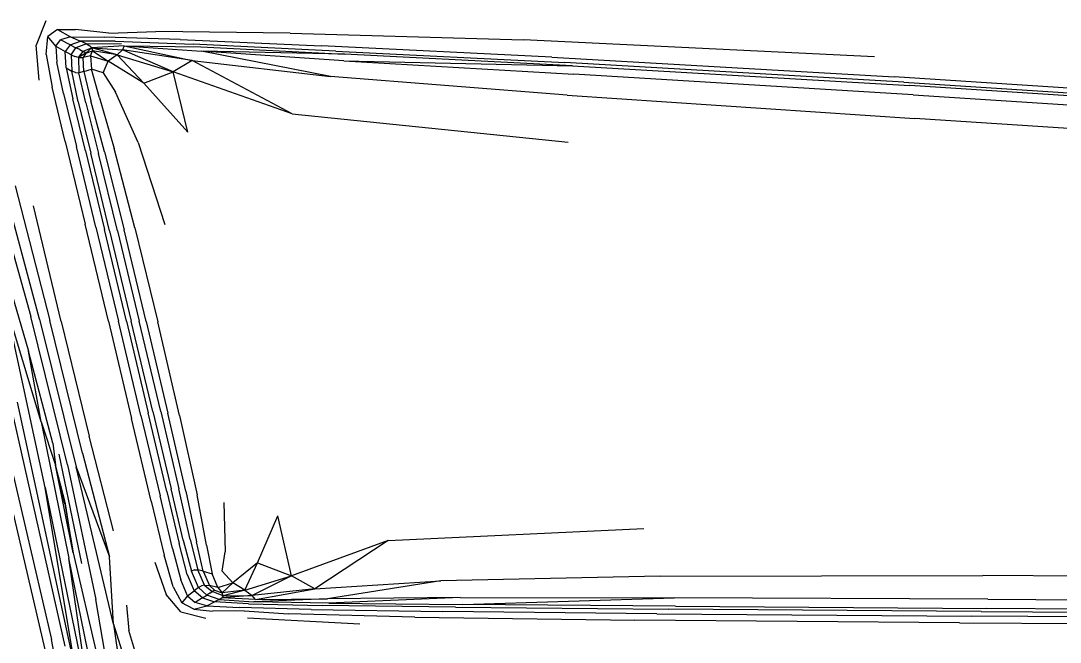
# Model space of a CAD drawing. Extents: x 526875 to 527530, y 3493038 to 3493574.
# Drawn here: x 527136.926 to 527137.493, y 3493325.805 to 3493326.144 of the extents above; entities that cross this region are included whole.
import ezdxf

# ---------------------------------------------------------------- set-up
doc = ezdxf.new("R2010")
doc.units = 0
doc.header["$LTSCALE"] = 2
doc.layers.get('0').update_dxf_attribs({"linetype": 'CONTINUOUS'})
doc.layers.add('L-WATER水景', color=5, linetype='CONTINUOUS')

# ---------------------------------------------------------------- blocks, each defined once
blk = doc.blocks.new('$matou$00000056')
at = {"color": 0, "linetype": 'Continuous'}
for p, q in [((-3115.91, -386.92, 0), (-3103.35, -510.17, 0)), ((-3122.4, -515.91, 0), (-3126.44, -452.98, 0)), ((-3119.37, -455.51, 0), (-3109.77, -546.76, 0)), ((-3121.85, -472.75, 0), (-3117.44, -527.45, 0)), ((-3103.58, -579.52, 0), (-3114.64, -474.3, 0)), ((-3114.64, -474.3, 0), (-3109.77, -546.76, 0)), ((-3122.4, -515.91, 0), (-3128.67, -479.94, 0)), ((-3378.8, -498.62, 0), (-3512.22, -488.03, 0)), ((-3514.52, -490.82, 0), (-3382.67, -501.28, 0)), ((-3517.84, -494.21, 0), (-3387.29, -504.52, 0)), ((-3385.53, -503.31, 0), (-3516.57, -492.94, 0)), ((-3110.26, -495.68, 0), (-3096.45, -618.82, 0)), ((-3110.26, -495.68, 0), (-3103.58, -579.52, 0)), ((-3387.7, -508.71, 0), (-3518.47, -498.34, 0)), ((-3287.22, -509.09, 0), (-3382.67, -501.28, 0)), ((-3378.8, -498.62, 0), (-3280.41, -506.71, 0)), ((-3128.98, -500.32, 0), (-3126.92, -512.64, 0)), ((-3292.95, -512.14, 0), (-3387.29, -504.52, 0)), ((-3385.53, -503.31, 0), (-3290.78, -510.99, 0)), ((-3111.22, -549.09, 0), (-3116.9, -502.26, 0)), ((-3213.77, -512.66, 0), (-3280.41, -506.71, 0)), ((-3092.15, -636.12, 0), (-3107.3, -506.91, 0)), ((-3101.35, -505.88, 0), (-3085.33, -635.35, 0)), ((-3518.58, -509.03, 0), (-3386.51, -519.63, 0)), ((-3387.7, -508.71, 0), (-3292.64, -516.01, 0)), ((-3287.22, -509.09, 0), (-3222.41, -514.66, 0)), ((-3087.47, -639.56, 0), (-3103.35, -510.17, 0)), ((-3292.95, -512.14, 0), (-3228.58, -517.44, 0)), ((-3226.24, -516.4, 0), (-3290.78, -510.99, 0)), ((-3213.77, -512.66, 0), (-3175.62, -516.85, 0)), ((-3163.15, -515.95, 0), (-3197.01, -510.85, 0)), ((-3126.62, -524.24, 0), (-3126.92, -512.64, 0)), ((-3227.79, -520.61, 0), (-3292.64, -516.01, 0)), ((-3228.58, -517.44, 0), (-3292.64, -516.01, 0)), ((-3226.24, -516.4, 0), (-3185.86, -519.92, 0)), ((-3182.47, -518.38, 0), (-3222.41, -514.66, 0)), ((-3162.17, -519.16, 0), (-3175.62, -516.85, 0)), ((-3143.01, -520.1, 0), (-3150.48, -516.7, 0)), ((-3122.4, -515.91, 0), (-3113.3, -588.17, 0)), ((-3122.4, -515.91, 0), (-3122.12, -546.56, 0)), ((-3288.75, -526.11, 0), (-3386.51, -519.63, 0)), ((-3187.93, -520.84, 0), (-3228.58, -517.44, 0)), ((-3163.57, -522.19, 0), (-3185.86, -519.92, 0)), ((-3182.47, -518.38, 0), (-3160.83, -520.74, 0)), ((-3162.17, -519.16, 0), (-3152.57, -519.66, 0)), ((-3146.92, -520.98, 0), (-3152.57, -519.66, 0)), ((-3143.01, -520.1, 0), (-3138.76, -528.24, 0)), ((-3227.79, -520.61, 0), (-3187.93, -520.84, 0)), ((-3227.79, -520.61, 0), (-3187.64, -522.85, 0)), ((-3222.24, -528.7, 0), (-3187.64, -522.85, 0)), ((-3187.93, -520.84, 0), (-3165.26, -523.07, 0)), ((-3187.64, -522.85, 0), (-3165.26, -523.07, 0)), ((-3165.74, -524.07, 0), (-3187.64, -522.85, 0)), ((-3154.81, -524.87, 0), (-3165.26, -523.07, 0)), ((-3163.57, -522.19, 0), (-3153.34, -523.88, 0)), ((-3150.94, -522.22, 0), (-3160.83, -520.74, 0)), ((-3150.94, -522.22, 0), (-3153.34, -523.88, 0)), ((-3146.92, -520.98, 0), (-3150.94, -522.22, 0)), ((-3150.94, -522.22, 0), (-3147.5, -523.98, 0)), ((-3146.92, -520.98, 0), (-3143.4, -524.06, 0)), ((-3288.75, -526.11, 0), (-3222.24, -528.7, 0)), ((-3165.74, -524.07, 0), (-3183.94, -527.65, 0)), ((-3183.94, -527.65, 0), (-3164.86, -525.91, 0)), ((-3176.98, -534.01, 0), (-3164.86, -525.91, 0)), ((-3165.74, -524.07, 0), (-3155.62, -525.59, 0)), ((-3165.74, -524.07, 0), (-3164.86, -525.91, 0)), ((-3164.86, -525.91, 0), (-3155.62, -525.59, 0)), ((-3156.01, -526.43, 0), (-3164.86, -525.91, 0)), ((-3162.65, -528.59, 0), (-3164.86, -525.91, 0)), ((-3162.65, -528.59, 0), (-3156.01, -526.43, 0)), ((-3156.01, -526.43, 0), (-3155.62, -525.59, 0)), ((-3156.01, -526.43, 0), (-3152.78, -528.59, 0)), ((-3156.01, -526.43, 0), (-3155.73, -527.85, 0)), ((-3154.81, -524.87, 0), (-3155.62, -525.59, 0)), ((-3154.81, -524.87, 0), (-3153.34, -523.88, 0)), ((-3154.81, -524.87, 0), (-3151.11, -527.13, 0)), ((-3149.73, -525.95, 0), (-3153.34, -523.88, 0)), ((-3149.73, -525.95, 0), (-3151.11, -527.13, 0)), ((-3149.73, -525.95, 0), (-3147.5, -523.98, 0)), ((-3149.73, -525.95, 0), (-3147.34, -529.38, 0)), ((-3145.22, -527.16, 0), (-3147.5, -523.98, 0)), ((-3145.22, -527.16, 0), (-3143.4, -524.06, 0)), ((-3141, -531.58, 0), (-3143.4, -524.06, 0)), ((-3183.94, -527.65, 0), (-3222.24, -528.7, 0)), ((-3206.81, -548.08, 0), (-3183.94, -527.65, 0)), ((-3183.94, -527.65, 0), (-3176.98, -534.01, 0)), ((-3162.65, -528.59, 0), (-3176.98, -534.01, 0)), ((-3162.65, -528.59, 0), (-3166.91, -540.69, 0)), ((-3162.65, -528.59, 0), (-3155.73, -527.85, 0)), ((-3162.65, -528.59, 0), (-3159.14, -532.09, 0)), ((-3159.14, -532.09, 0), (-3155.73, -527.85, 0)), ((-3153.45, -529.23, 0), (-3155.73, -527.85, 0)), ((-3154.53, -530.29, 0), (-3155.73, -527.85, 0)), ((-3153.45, -529.23, 0), (-3152.78, -528.59, 0)), ((-3153.45, -529.23, 0), (-3152.01, -531.45, 0)), ((-3152, -527.89, 0), (-3152.78, -528.59, 0)), ((-3150.53, -531.75, 0), (-3152.78, -528.59, 0)), ((-3152, -527.89, 0), (-3151.11, -527.13, 0)), ((-3148.66, -530.72, 0), (-3151.11, -527.13, 0)), ((-3148.66, -530.72, 0), (-3147.34, -529.38, 0)), ((-3145.22, -527.16, 0), (-3147.34, -529.38, 0)), ((-3145.47, -536.9, 0), (-3147.34, -529.38, 0)), ((-3145.22, -527.16, 0), (-3143.39, -534.56, 0)), ((-3135.77, -543.21, 0), (-3138.76, -528.24, 0)), ((-3110.75, -589.34, 0), (-3117.44, -527.45, 0)), ((-3166.91, -540.69, 0), (-3159.14, -532.09, 0)), ((-3154.53, -530.29, 0), (-3159.14, -532.09, 0)), ((-3156.07, -537.74, 0), (-3159.14, -532.09, 0)), ((-3154.53, -530.29, 0), (-3152.01, -531.45, 0)), ((-3154.53, -530.29, 0), (-3152.99, -536.63, 0)), ((-3150.53, -531.75, 0), (-3152.01, -531.45, 0)), ((-3150.35, -538.06, 0), (-3152.01, -531.45, 0)), ((-3150.53, -531.75, 0), (-3149.58, -531.42, 0)), ((-3150.53, -531.75, 0), (-3148.74, -538.82, 0)), ((-3148.66, -530.72, 0), (-3149.58, -531.42, 0)), ((-3148.66, -530.72, 0), (-3146.75, -538.3, 0)), ((-3141, -531.58, 0), (-3138.7, -546.22, 0)), ((-3206.81, -548.08, 0), (-3176.98, -534.01, 0)), ((-3176.98, -534.01, 0), (-3173.69, -561.66, 0)), ((-3166.91, -540.69, 0), (-3176.98, -534.01, 0)), ((-3141.33, -549, 0), (-3143.39, -534.56, 0)), ((-3156.07, -537.74, 0), (-3157.3, -546.37, 0)), ((-3150.35, -538.06, 0), (-3152.99, -536.63, 0)), ((-3151.7, -549.74, 0), (-3152.99, -536.63, 0)), ((-3150.35, -538.06, 0), (-3148.74, -538.82, 0)), ((-3150.35, -538.06, 0), (-3148.7, -551.59, 0)), ((-3147.69, -538.9, 0), (-3148.74, -538.82, 0)), ((-3146.85, -552.69, 0), (-3148.74, -538.82, 0)), ((-3147.69, -538.9, 0), (-3146.75, -538.3, 0)), ((-3144.7, -552.54, 0), (-3146.75, -538.3, 0)), ((-3145.47, -536.9, 0), (-3143.41, -551.21, 0)), ((-3166.91, -540.69, 0), (-3173.69, -561.66, 0)), ((-3113.64, -544.07, 0), (-3108.33, -594.23, 0)), ((-3206.81, -548.08, 0), (-3284.47, -548.09, 0)), ((-3157.59, -568.9, 0), (-3157.3, -546.37, 0)), ((-3135.6, -571.02, 0), (-3138.7, -546.22, 0)), ((-3113.3, -588.17, 0), (-3122.12, -546.56, 0)), ((-3115.44, -594.24, 0), (-3122.12, -546.56, 0)), ((-3103.34, -609.37, 0), (-3109.77, -546.76, 0)), ((-3151.7, -549.74, 0), (-3149.55, -572.88, 0)), ((-3146.17, -574.85, 0), (-3148.7, -551.59, 0)), ((-3140.46, -575.05, 0), (-3143.41, -551.21, 0)), ((-3141.33, -549, 0), (-3138.32, -573.27, 0)), ((-3111.22, -549.09, 0), (-3107.03, -589.4, 0)), ((-3109.31, -571.6, 0), (-3111.22, -549.09, 0)), ((-3111.22, -549.09, 0), (-3109.6, -571.59, 0)), ((-3146.85, -552.69, 0), (-3144.11, -576.04, 0)), ((-3144.7, -552.54, 0), (-3141.78, -576.11, 0)), ((-3123.69, -558.35, 0), (-3117.73, -601.81, 0)), ((-3145.38, -609.32, 0), (-3149.55, -572.88, 0)), ((-3133.68, -610.2, 0), (-3138.32, -573.27, 0)), ((-3135.6, -571.02, 0), (-3130.8, -609.02, 0)), ((-3109.6, -571.59, 0), (-3107.03, -589.4, 0)), ((-3109.31, -571.6, 0), (-3107.03, -589.4, 0)), ((-3146.17, -574.85, 0), (-3141.88, -610.68, 0)), ((-3139.74, -611.5, 0), (-3144.11, -576.04, 0)), ((-3137.32, -611.67, 0), (-3141.78, -576.11, 0)), ((-3140.46, -575.05, 0), (-3135.93, -611.12, 0)), ((-3103.58, -579.52, 0), (-3094.23, -663.99, 0)), ((-3104.29, -656.12, 0), (-3113.3, -588.17, 0)), ((-3110.75, -589.34, 0), (-3101.74, -657.51, 0)), ((-3103.34, -609.37, 0), (-3107.03, -589.4, 0)), ((-3106.58, -599.35, 0), (-3107.03, -589.4, 0)), ((-3115.44, -594.24, 0), (-3107.41, -655.18, 0)), ((-3110.85, -654.59, 0), (-3117.73, -601.81, 0)), ((-3106.58, -599.35, 0), (-3100.5, -641.79, 0)), ((-3145.38, -609.32, 0), (-3140.07, -652.41, 0)), ((-3136.62, -652.79, 0), (-3141.88, -610.68, 0)), ((-3139.74, -611.5, 0), (-3134.51, -653.02, 0)), ((-3137.32, -611.67, 0), (-3132.06, -653.23, 0)), ((-3130.58, -653.31, 0), (-3135.93, -611.12, 0)), ((-3133.68, -610.2, 0), (-3128.2, -653.45, 0)), ((-3125.14, -653.63, 0), (-3130.8, -609.02, 0)), ((-3103.34, -609.37, 0), (-3094.23, -663.99, 0)), ((-3103.34, -609.37, 0), (-3100.5, -641.79, 0)), ((-3089.72, -708.34, 0), (-3100.5, -641.79, 0)), ((-3134.43, -695.54, 0), (-3140.07, -652.41, 0)), ((-3136.62, -652.79, 0), (-3131.18, -694.92, 0)), ((-3129.19, -694.55, 0), (-3134.51, -653.02, 0)), ((-3126.76, -694.79, 0), (-3132.06, -653.23, 0)), ((-3130.58, -653.31, 0), (-3125.21, -695.51, 0)), ((-3122.69, -696.72, 0), (-3128.2, -653.45, 0)), ((-3125.14, -653.63, 0), (-3119.46, -698.26, 0)), ((-3110.85, -654.59, 0), (-3104.02, -707.67, 0)), ((-3098.84, -717.24, 0), (-3107.41, -655.18, 0)), ((-3104.29, -656.12, 0), (-3093.89, -726.81, 0)), ((-3090.39, -731.05, 0), (-3101.74, -657.51, 0)), ((-3136.72, -734.29, 0), (-3143.6, -696.4, 0)), ((-3134.43, -695.54, 0), (-3129.32, -732.06, 0)), ((-3126.37, -730.8, 0), (-3131.18, -694.92, 0)), ((-3129.19, -694.55, 0), (-3124.55, -730.03, 0)), ((-3126.76, -694.79, 0), (-3122.2, -730.36, 0)), ((-3120.57, -731.61, 0), (-3125.21, -695.51, 0)), ((-3122.69, -696.72, 0), (-3117.94, -733.69, 0)), ((-3114.59, -736.33, 0), (-3119.46, -698.26, 0)), ((-3515.1, -704.83, 0), (-3372.41, -728.74, 0)), ((-3372.23, -739.53, 0), (-3514.46, -715.61, 0)), ((-3513.62, -719.9, 0), (-3371.34, -743.84, 0)), ((-3369.54, -745.44, 0), (-3512.41, -721.43, 0)), ((-3510.68, -723.95, 0), (-3366.68, -748.08, 0)), ((-3183.76, -743.98, 0), (-3267, -725.28, 0)), ((-3267.34, -746.7, 0), (-3372.41, -728.74, 0)), ((-3126.37, -730.8, 0), (-3122.97, -754.14, 0)), ((-3121.36, -753.41, 0), (-3124.55, -730.03, 0)), ((-3119.12, -753.94, 0), (-3122.2, -730.36, 0)), ((-3136.72, -734.29, 0), (-3130.56, -757.54, 0)), ((-3125.58, -755.37, 0), (-3129.32, -732.06, 0)), ((-3120.57, -731.61, 0), (-3117.46, -755.48, 0)), ((-3114.76, -758.04, 0), (-3117.94, -733.69, 0)), ((-3114.59, -736.33, 0), (-3111.36, -761.25, 0)), ((-3372.23, -739.53, 0), (-3269.68, -756.05, 0)), ((-3139.28, -761.11, 0), (-3151.85, -737.93, 0)), ((-3151.85, -737.93, 0), (-3148.31, -765.58, 0)), ((-3269.41, -759.89, 0), (-3371.34, -743.84, 0)), ((-3183.76, -743.98, 0), (-3154.24, -770.43, 0)), ((-3183.76, -743.98, 0), (-3148.31, -765.58, 0)), ((-3369.54, -745.44, 0), (-3267.09, -761.51, 0)), ((-3267.34, -746.7, 0), (-3195.93, -760.12, 0)), ((-3263.29, -764.21, 0), (-3366.68, -748.08, 0)), ((-3121.36, -753.41, 0), (-3119.73, -767.24, 0)), ((-3200.19, -767.05, 0), (-3269.68, -756.05, 0)), ((-3125.58, -755.37, 0), (-3123.53, -768.55, 0)), ((-3121.19, -767.67, 0), (-3122.97, -754.14, 0)), ((-3119.12, -753.94, 0), (-3117.56, -768.13, 0)), ((-3115.89, -769.77, 0), (-3117.46, -755.48, 0)), ((-3360.99, -757.61, 0), (-3254.87, -772.69, 0)), ((-3269.41, -759.89, 0), (-3200.44, -770.06, 0)), ((-3200.19, -767.05, 0), (-3269.41, -759.89, 0)), ((-3127.02, -766.71, 0), (-3130.56, -757.54, 0)), ((-3114.76, -758.04, 0), (-3113.15, -772.5, 0)), ((-3197.87, -771.63, 0), (-3267.09, -761.51, 0)), ((-3195.93, -760.12, 0), (-3157.13, -774.44, 0)), ((-3154.24, -770.43, 0), (-3195.93, -760.12, 0)), ((-3139.28, -761.11, 0), (-3148.31, -765.58, 0)), ((-3139.28, -761.11, 0), (-3128.78, -771.8, 0)), ((-3131.59, -774.56, 0), (-3139.28, -761.11, 0)), ((-3110.02, -776.19, 0), (-3111.36, -761.25, 0)), ((-3263.29, -764.21, 0), (-3193.65, -774.24, 0)), ((-3154.24, -770.43, 0), (-3148.31, -765.58, 0)), ((-3148.31, -765.58, 0), (-3133.27, -776.77, 0)), ((-3131.59, -774.56, 0), (-3148.31, -765.58, 0)), ((-3107.59, -764.72, 0), (-3107.14, -780.7, 0)), ((-3200.19, -767.05, 0), (-3157.13, -774.44, 0)), ((-3127.02, -766.71, 0), (-3128.78, -771.8, 0)), ((-3127.02, -766.71, 0), (-3123.53, -768.55, 0)), ((-3121.19, -767.67, 0), (-3123.53, -768.55, 0)), ((-3123.48, -774.71, 0), (-3123.53, -768.55, 0)), ((-3121.19, -767.67, 0), (-3121.2, -774.07, 0)), ((-3121.19, -767.67, 0), (-3119.73, -767.24, 0)), ((-3119.76, -774.09, 0), (-3119.73, -767.24, 0)), ((-3118.68, -767.36, 0), (-3119.73, -767.24, 0)), ((-3118.68, -767.36, 0), (-3117.56, -768.13, 0)), ((-3117.57, -775.5, 0), (-3117.56, -768.13, 0)), ((-3115.89, -769.77, 0), (-3117.56, -768.13, 0)), ((-3157.03, -776.4, 0), (-3200.44, -770.06, 0)), ((-3200.44, -770.06, 0), (-3157.13, -774.44, 0)), ((-3197.87, -771.63, 0), (-3154.7, -777.79, 0)), ((-3154.24, -770.43, 0), (-3133.27, -776.77, 0)), ((-3133.78, -778.43, 0), (-3154.24, -770.43, 0)), ((-3131.59, -774.56, 0), (-3128.78, -771.8, 0)), ((-3124.09, -776.94, 0), (-3128.78, -771.8, 0)), ((-3123.48, -774.71, 0), (-3128.78, -771.8, 0)), ((-3115.89, -769.77, 0), (-3115.87, -777.1, 0)), ((-3113.11, -779.78, 0), (-3113.15, -772.5, 0)), ((-3184.29, -780.73, 0), (-3254.87, -772.69, 0)), ((-3150.88, -780.11, 0), (-3193.65, -774.24, 0)), ((-3133.78, -778.43, 0), (-3157.13, -774.44, 0)), ((-3131.59, -774.56, 0), (-3133.27, -776.77, 0)), ((-3131.59, -774.56, 0), (-3124.02, -778.31, 0)), ((-3131.59, -774.56, 0), (-3124.09, -776.94, 0)), ((-3123.48, -774.71, 0), (-3124.09, -776.94, 0)), ((-3123.48, -774.71, 0), (-3121.2, -774.07, 0)), ((-3122.1, -776.02, 0), (-3121.2, -774.07, 0)), ((-3122.1, -776.02, 0), (-3119.76, -774.09, 0)), ((-3119.76, -774.09, 0), (-3121.25, -776.82, 0)), ((-3119.76, -774.09, 0), (-3121.2, -774.07, 0)), ((-3119.76, -774.09, 0), (-3118.7, -774.61, 0)), ((-3117.57, -775.5, 0), (-3119.16, -778.64, 0)), ((-3117.57, -775.5, 0), (-3118.7, -774.61, 0)), ((-3117.57, -775.5, 0), (-3115.87, -777.1, 0)), ((-3133.78, -778.43, 0), (-3157.03, -776.4, 0)), ((-3131.11, -780.8, 0), (-3154.7, -777.79, 0)), ((-3133.78, -778.43, 0), (-3133.27, -776.77, 0)), ((-3133.78, -778.43, 0), (-3124.02, -778.31, 0)), ((-3124.02, -778.31, 0), (-3133.27, -776.77, 0)), ((-3122.1, -776.02, 0), (-3124.09, -776.94, 0)), ((-3124.02, -778.31, 0), (-3124.09, -776.94, 0)), ((-3122.1, -776.02, 0), (-3124.02, -778.31, 0)), ((-3124.02, -778.31, 0), (-3121.25, -776.82, 0)), ((-3124.02, -778.31, 0), (-3123.4, -779.24, 0)), ((-3122.38, -780.14, 0), (-3119.16, -778.64, 0)), ((-3122.1, -776.02, 0), (-3121.25, -776.82, 0)), ((-3120.28, -777.69, 0), (-3121.25, -776.82, 0)), ((-3120.28, -777.69, 0), (-3119.16, -778.64, 0)), ((-3117.43, -780.12, 0), (-3119.16, -778.64, 0)), ((-3117.43, -780.12, 0), (-3115.87, -777.1, 0)), ((-3113.11, -779.78, 0), (-3115.87, -777.1, 0)), ((-3110.02, -776.19, 0), (-3110.8, -784.32, 0)), ((-3184.29, -780.73, 0), (-3143.63, -784.3, 0)), ((-3150.88, -780.11, 0), (-3127.93, -782.89, 0)), ((-3122.38, -780.14, 0), (-3133.06, -779.54, 0)), ((-3131.11, -780.8, 0), (-3120.6, -781.47, 0)), ((-3122.38, -780.14, 0), (-3123.4, -779.24, 0)), ((-3122.38, -780.14, 0), (-3120.6, -781.47, 0)), ((-3117.43, -780.12, 0), (-3120.6, -781.47, 0)), ((-3117.7, -783.68, 0), (-3120.6, -781.47, 0)), ((-3117.43, -780.12, 0), (-3114.63, -782.6, 0)), ((-3113.11, -779.78, 0), (-3114.63, -782.6, 0)), ((-3113.11, -779.78, 0), (-3110.8, -784.32, 0)), ((-3110.46, -791.52, 0), (-3107.14, -780.7, 0)), ((-3129.31, -784.59, 0), (-3143.63, -784.3, 0)), ((-3129.31, -784.59, 0), (-3119.3, -786.91, 0)), ((-3117.7, -783.68, 0), (-3127.93, -782.89, 0)), ((-3117.7, -783.68, 0), (-3114.63, -782.6, 0)), ((-3113.85, -787.33, 0), (-3117.7, -783.68, 0)), ((-3113.85, -787.33, 0), (-3110.8, -784.32, 0)), ((-3113.85, -787.33, 0), (-3119.3, -786.91, 0))]:
    blk.add_line(p, q, dxfattribs=at)

msp = doc.modelspace()

# ---------------------------------------------------------------- block references
at = {"layer": 'L-WATER水景', "color": 8, "lineweight": 0, "xscale": 0.0018, "yscale": 0.0012, "zscale": 0.001291236534000011, "rotation": 182.6690366972091}
msp.add_blockref('$matou$00000056', (527131.39108, 3493324.93442), dxfattribs=at)

doc.saveas('drawing.dxf')
